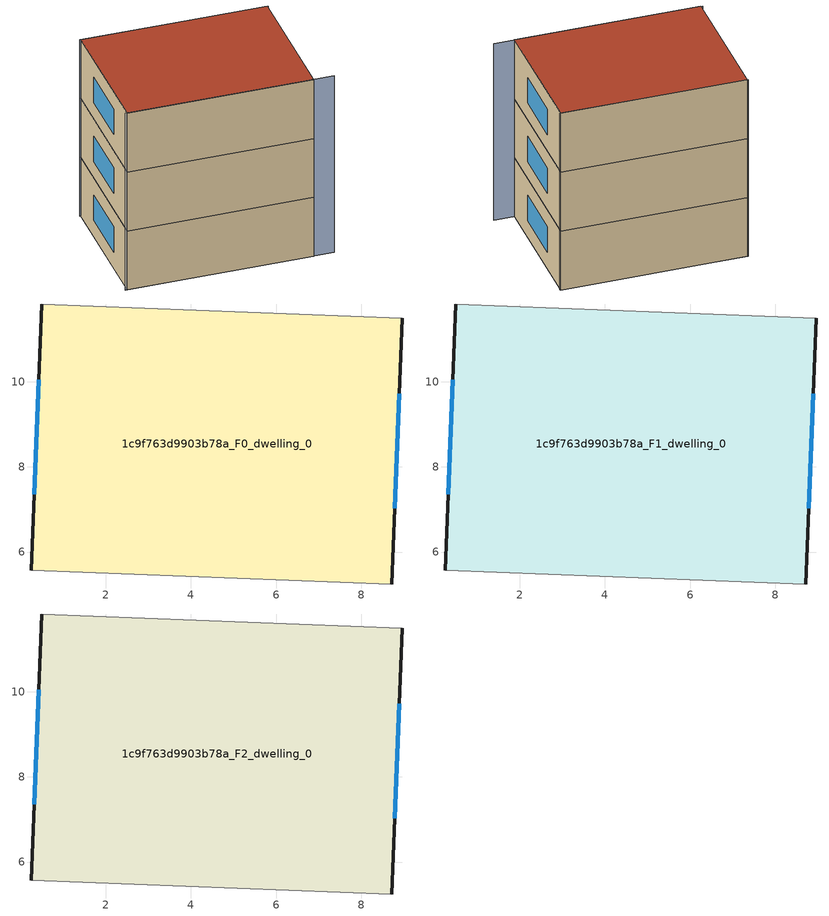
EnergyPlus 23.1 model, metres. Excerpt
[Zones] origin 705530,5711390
1c9f763d9903b78a_F0_dwelling_0
 floor ground (EU_floor_Construction): 8.96,11.5 8.72,5.25 0.25,5.57 0.49,11.83 z0
 wall outside (EU_wall_Construction): 8.72,5.25 8.96,11.5 / 0.49,11.83 0.25,5.57 z0:3
 wall adiabatic (EU_wall_Construction): 0.25,5.57 8.72,5.25 / 8.96,11.5 0.49,11.83 z0:3
 window (EU_Window_Construction): 8.79,7.03 8.89,9.72 / 0.42,10.05 0.32,7.36 z0.85:2.15
1c9f763d9903b78a_F1_dwelling_0
 floor to 1c9f763d9903b78a_F0_dwelling_0 (EU_floor_Construction): 8.96,11.5 8.72,5.25 0.25,5.57 0.49,11.83 z3
 wall outside (EU_wall_Construction): 8.72,5.25 8.96,11.5 / 0.49,11.83 0.25,5.57 z3:6
 wall adiabatic (EU_wall_Construction): 0.25,5.57 8.72,5.25 / 8.96,11.5 0.49,11.83 z3:6
 window (EU_Window_Construction): 8.79,7.03 8.89,9.72 / 0.42,10.05 0.32,7.36 z3.85:5.15
1c9f763d9903b78a_F2_dwelling_0
 floor to 1c9f763d9903b78a_F1_dwelling_0 (EU_floor_Construction): 8.96,11.5 8.72,5.25 0.25,5.57 0.49,11.83 z6
 wall outside (EU_wall_Construction): 8.72,5.25 8.96,11.5 / 0.49,11.83 0.25,5.57 z6:9
 wall adiabatic (EU_wall_Construction): 0.25,5.57 8.72,5.25 / 8.96,11.5 0.49,11.83 z6:9
 window (EU_Window_Construction): 8.79,7.03 8.89,9.72 / 0.42,10.05 0.32,7.36 z6.85:8.15
 roof outside (EU_roof_Construction): 8.72,5.25 8.96,11.5 0.49,11.83 0.25,5.57 z9
shading: 0.18,5.59 9.66,5.22 / 9,11.48 0.44,11.83 z0:9
[Building]
EU S2 Campaign: North Axis=0; Terrain=City; Solar Distribution=FullExterior
[Site:Location]
London: Latitude=51.5; Longitude=-0.5; Time Zone=0; Elevation=25
[SizingPeriod:WeatherFileDays]
AnnualSizingPeriod: Begin Month=1; Begin Day of Month=1; End Month=12; End Day of Month=31; Day of Week for Start Day=Monday; Use Weather File Daylight Saving Period=No; Use Weather File Rain and Snow Indicators=No
[MATERIAL]
EU_InternalMass_Material: Roughness=MediumRough; Thickness=0.1; Conductivity=1; Density=1800; Specific Heat=900; Thermal Absorptance=0.9; Solar Absorptance=0.7; Visible Absorptance=0.7
[MATERIAL:NOMASS] Roughness=MediumRough; Thermal Absorptance=0.9; Solar Absorptance=0.7; Visible Absorptance=0.7
Name | Thermal Resistance
EU_wall_NoMass | 0.71061
EU_roof_NoMass | 2.41608
EU_floor_NoMass | 1.75078
[WINDOWMATERIAL:SIMPLEGLAZINGSYSTEM]
EU_Window_SimpleGlazing: UFactor=2.64892; Solar Heat Gain Coefficient=0.76; Visible Transmittance=0.76
[CONSTRUCTION]
EU_wall_Construction: EU_wall_NoMass
EU_roof_Construction: EU_roof_NoMass
EU_floor_Construction: EU_floor_NoMass
EU_Window_Construction: EU_Window_SimpleGlazing
EU_InternalMass_Construction: EU_InternalMass_Material
[ZONE] Type=1; Multiplier=1; Ceiling Height=autocalculate; Volume=159.09; Floor Area=autocalculate; Part of Total Floor Area=Yes
1c9f763d9903b78a_F0_dwelling_0; 1c9f763d9903b78a_F1_dwelling_0; 1c9f763d9903b78a_F2_dwelling_0
[INTERNALMASS] Construction=EU_InternalMass_Construction; Surface Area=53.0299
Name | Zone or ZoneList
1c9f763d9903b78a_F0_dwelling_0_EU_InternalMass | 1c9f763d9903b78a_F0_dwelling_0
1c9f763d9903b78a_F1_dwelling_0_EU_InternalMass | 1c9f763d9903b78a_F1_dwelling_0
1c9f763d9903b78a_F2_dwelling_0_EU_InternalMass | 1c9f763d9903b78a_F2_dwelling_0
[OTHEREQUIPMENT] Fuel Type=Electricity; Design Level Calculation Method=Watts/Area; Power per Zone Floor Area=1; Fraction Latent=0; Fraction Radiant=0; Fraction Lost=0; Carbon Dioxide Generation Rate=0; EndUse Subcategory=EU_Step8_InternalGains
Name | Zone or ZoneList or Space or SpaceList | Schedule
EU_Step8_InternalGain_1c9f763d9903b78a_F0_dwelling_0_f000 | 1c9f763d9903b78a_F0_dwelling_0 | EU_Step8_GainSchedule_1c9f763d9903b78a_F0_dwelling_0_f000
EU_Step8_InternalGain_1c9f763d9903b78a_F1_dwelling_0_f000 | 1c9f763d9903b78a_F1_dwelling_0 | EU_Step8_GainSchedule_1c9f763d9903b78a_F1_dwelling_0_f000
EU_Step8_InternalGain_1c9f763d9903b78a_F2_dwelling_0_f000 | 1c9f763d9903b78a_F2_dwelling_0 | EU_Step8_GainSchedule_1c9f763d9903b78a_F2_dwelling_0_f000
[ZONEVENTILATION:DESIGNFLOWRATE] Schedule=EU_AlwaysOn; Design Flow Rate Calculation Method=AirChanges/Hour; Air Changes per Hour=0.496673; Ventilation Type=Natural; Fan Pressure Rise=0; Fan Total Efficiency=1; Constant Term Coefficient=1; Temperature Term Coefficient=0; Velocity Term Coefficient=0; Velocity Squared Term Coefficient=0; Minimum Indoor Temperature=-100; Maximum Indoor Temperature=100; Delta Temperature=-100; Minimum Outdoor Temperature=-100; Maximum Outdoor Temperature=100; Maximum Wind Speed=40
Name | Zone or ZoneList or Space or SpaceList
EU_ConstantAir_1c9f763d9903b78a_F0_dwelling_0 | 1c9f763d9903b78a_F0_dwelling_0
EU_ConstantAir_1c9f763d9903b78a_F1_dwelling_0 | 1c9f763d9903b78a_F1_dwelling_0
EU_ConstantAir_1c9f763d9903b78a_F2_dwelling_0 | 1c9f763d9903b78a_F2_dwelling_0
[HVACTEMPLATE:THERMOSTAT] Constant Heating Setpoint=20; Constant Cooling Setpoint=50
EU_HeatOnly_1c9f763d9903b78a_F0_dwelling_0; EU_HeatOnly_1c9f763d9903b78a_F1_dwelling_0; EU_HeatOnly_1c9f763d9903b78a_F2_dwelling_0
[HVACTEMPLATE:ZONE:IDEALLOADSAIRSYSTEM] System Availability Schedule=EU_AlwaysOn; Maximum Heating Supply Air Temperature=50; Minimum Cooling Supply Air Temperature=13; Maximum Heating Supply Air Humidity Ratio=0.0156; Minimum Cooling Supply Air Humidity Ratio=0.0077; Heating Limit=NoLimit; Cooling Limit=NoLimit; Heating Availability Schedule=EU_AlwaysOn; Cooling Availability Schedule=EU_CoolingOff; Dehumidification Control Type=ConstantSensibleHeatRatio; Cooling Sensible Heat Ratio=0.7; Dehumidification Setpoint=60; Humidification Control Type=None; Humidification Setpoint=30; Outdoor Air Method=None; Outdoor Air Flow Rate per Person=0.00944; Outdoor Air Flow Rate per Zone Floor Area=0; Outdoor Air Flow Rate per Zone=0; Demand Controlled Ventilation Type=None; Outdoor Air Economizer Type=NoEconomizer; Heat Recovery Type=None; Sensible Heat Recovery Effectiveness=0.7; Latent Heat Recovery Effectiveness=0.65
Name | Template Thermostat
1c9f763d9903b78a_F0_dwelling_0 | EU_HeatOnly_1c9f763d9903b78a_F0_dwelling_0
1c9f763d9903b78a_F1_dwelling_0 | EU_HeatOnly_1c9f763d9903b78a_F1_dwelling_0
1c9f763d9903b78a_F2_dwelling_0 | EU_HeatOnly_1c9f763d9903b78a_F2_dwelling_0
[SIZING:ZONE] Zone Cooling Design Supply Air Temperature Input Method=SupplyAirTemperature; Zone Cooling Design Supply Air Temperature=13; Zone Heating Design Supply Air Temperature Input Method=SupplyAirTemperature; Zone Heating Design Supply Air Temperature=50; Zone Cooling Design Supply Air Humidity Ratio=0.008; Zone Heating Design Supply Air Humidity Ratio=0.008; Cooling Design Air Flow Method=DesignDay; Cooling Design Air Flow Rate=0; Cooling Minimum Air Flow per Zone Floor Area=0.000762; Cooling Minimum Air Flow=0; Cooling Minimum Air Flow Fraction=0.2; Heating Design Air Flow Method=DesignDay; Heating Design Air Flow Rate=0; Heating Maximum Air Flow per Zone Floor Area=0.002032; Heating Maximum Air Flow=0.141576; Heating Maximum Air Flow Fraction=0.3; Account for Dedicated Outdoor Air System=No; Dedicated Outdoor Air System Control Strategy=NeutralSupplyAir; Dedicated Outdoor Air Low Setpoint Temperature for Design=autosize; Dedicated Outdoor Air High Setpoint Temperature for Design=autosize; Zone Load Sizing Method=Sensible Load Only No Latent Load; Zone Latent Cooling Design Supply Air Humidity Ratio Input Method=HumidityRatioDifference; Zone Cooling Design Supply Air Humidity Ratio Difference=0.005; Zone Latent Heating Design Supply Air Humidity Ratio Input Method=HumidityRatioDifference; Zone Humidification Design Supply Air Humidity Ratio Difference=0.005
1c9f763d9903b78a_F0_dwelling_0; 1c9f763d9903b78a_F1_dwelling_0; 1c9f763d9903b78a_F2_dwelling_0
[SCHEDULE:CONSTANT]
Name | Hourly Value
EU_AlwaysOn | 1
EU_CoolingOff | 0
[SCHEDULE:FILE] Column Number=1; Rows to Skip at Top=0; Number of Hours of Data=8760; Column Separator=Comma; Interpolate to Timestep=No; Minutes per Item=60; Adjust Schedule for Daylight Savings=Yes
Name | File
EU_Step8_GainSchedule_1c9f763d9903b78a_F0_dwelling_0_f000 | ../../schedules/1c9f763d9903b78a/1c9f763d9903b78a_F0_dwelling_0_f000_gain.csv
EU_Step8_GainSchedule_1c9f763d9903b78a_F1_dwelling_0_f000 | ../../schedules/1c9f763d9903b78a/1c9f763d9903b78a_F1_dwelling_0_f000_gain.csv
EU_Step8_GainSchedule_1c9f763d9903b78a_F2_dwelling_0_f000 | ../../schedules/1c9f763d9903b78a/1c9f763d9903b78a_F2_dwelling_0_f000_gain.csv
